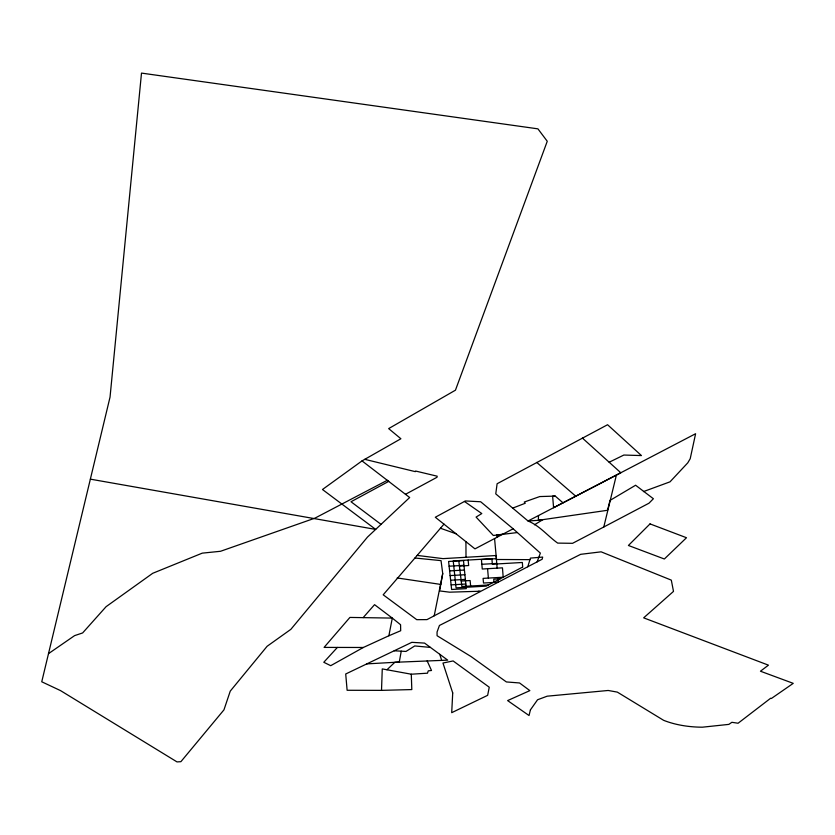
<?xml version="1.0" encoding="UTF-8"?>
<svg xmlns="http://www.w3.org/2000/svg" width="835" height="835" viewBox="0 0 835 835"><rect width="100%" height="100%" fill="white"/><g stroke="black" fill="none" stroke-linecap="round" stroke-linejoin="round"><path stroke-width="1.25" d="M386.949 669.764L394.84 662.301L447.706 660.141L424.566 643.096L411.832 642.334L345.711 673.991L347.12 690.274L381.511 690.368L382.263 668.908L411.29 674.21L427.489 673.187L428.251 670.849L431.507 670.495L427.144 660.871M538.533 515.55L538.304 520.309L528.023 520.988L495.76 493.882L497.107 483.747L607.567 424.733L641.447 455.576L623.849 455.044L609.164 462.235M434.2 615.812L442.727 573.561L441.037 560.629L414.932 558.01L383.192 594.802L416.759 619.674L426.988 619.612L480.428 591.493L478.403 591.284M430.411 647.417L414.755 645.946L405.987 651.436L401.249 651.175L399.287 662.051L366.753 663.888M442.727 573.561L439.607 590.919L449.585 592.182L480.981 591.201L542.166 559.231L542.656 557.07L530.434 558.104L527.772 566.767M337.371 647.438L323.792 662.27L330.712 665.683L363.329 647.48L388.87 635.769L392.304 618.088L374.55 604.665L363.152 617.639M616.397 475.063L528.023 520.988C539.901 525.852 547.509 535.84 557.676 543.105L572.57 543.314L603.788 527L616.397 475.063L695.607 433.72L690.211 458.707L687.758 462.861L670.014 481.837L643.451 491.596M537.145 561.861L540.349 553.114L513.128 528.774L480.678 501.762L465.398 500.958L435.306 517.251L474.969 548.877L513.128 528.774M414.932 558.01L444.001 524.109M362.025 460.899L409.672 497.524L367.504 537.062L290.872 629.329L267.116 646.28L230.262 691.119L223.957 709.854L180.892 761.677L177.01 761.906L60.527 690.608L41.75 681.778L110.043 397.084L141.501 73.094L537.928 128.851L547.259 141.272L455.451 390.185L388.651 428.605L400.894 438.751L362.025 460.899L322.477 489.508L375.687 529.411L90.368 479.154M48.493 653.648L74.618 635.612L82.623 632.951L106.097 606.669L152.721 573.29L202.258 553.146L220.544 551.277L314.858 518.18L387.263 480.302L388.672 481.398L351.013 501.752L381.042 524.37M534.484 524.787L542.865 519.652L538.304 520.309L607.525 510.289L610.02 500.415L635.602 485.239L653.387 498.735L648.952 503.223L603.788 527M405.476 494.31L437.018 477.265L437.196 476.2L415.653 471.044L415.298 471.639L364.759 459.333M582.413 438.072L620.822 472.767L553.595 507.743L552.624 496.167L555.244 496.094L563.009 502.837M388.87 635.769L400.685 630.728L400.57 624.726L392.304 618.088L349.907 617.43L324.074 647.407L363.329 647.48M512.69 508.118L525.257 503.255L524.244 502.044L539.744 496.564L555.244 496.094M517.178 532.573L493.328 535.485L476.086 517.084L481.795 513.556L464.448 501.459M502.691 534.275L496.585 535.068L497.159 537.187M449.105 566.193L463.968 565.337M481.837 564.293L496.752 563.427M459.427 566.088L468.665 565.546L468.132 560.045M449.616 570.91L464.437 570.044M450.117 575.586L464.907 574.731M450.629 580.241L465.366 579.396M461.233 581.045L470.115 580.544L470.637 586.013M500.144 578.822L493.746 579.187L493.976 582.047M451.13 584.876L465.826 584.03M488.318 585.001L461.891 586.514L458.759 560.588M381.511 690.368L411.812 689.574L411.29 674.21M494.57 538.544L496.47 559.492L530.027 559.648M394.203 650.778L401.249 651.175M417.229 555.411L443.02 558.636L496.126 555.525L496.47 559.492M397.189 577.956L440.786 584.427M440.442 528.231L456.098 533.784M536.717 462.413L575.753 496.199M439.753 654.306L441.652 660.255M487.577 568.708L488.381 578.081M497.138 568.155L496.376 558.667L481.419 559.544L482.254 569.011L502.461 567.842L503.192 577.225L483.089 578.384L483.507 583.028L498.255 582.183L497.89 577.528M465.93 541.644L466.003 557.279M452.716 692.956L451.704 712.683L487.65 695.325L489.258 687.215L453.123 660.944L442.967 663.021L452.716 692.956M530.402 709.907L529.035 715.522L507.617 700.586L529.849 690.618L519.558 682.967L506.386 681.944L471.097 656.581L437.07 635.717L437.06 632.011L439.44 625.467L580.669 554.325L601.116 551.831L671.309 580.127L673.501 591.399L643.66 617.848L768.45 665.161L760.445 671.215L793.25 683.354L771.383 698.488L770.684 698.217L738.088 723.235L731.867 722.306L728.861 724.383L702.381 727.191A77.488 44.756 -5.8 0 1 663.627 720.323L617.326 692.111L608.183 690.472L547.207 696.181L537.563 699.761L530.402 709.907M650.027 523.9L628.411 545.474L664.357 559.001L686.495 537.73L650.027 523.9M522.658 567.048L486.158 586.139L456.067 587.85L453.228 560.911L491.888 558.657L492.347 564.22L522.355 562.477L522.658 567.048M463.498 560.588L448.593 561.464L451.62 589.479L466.285 588.644L463.498 560.588"/></g></svg>
